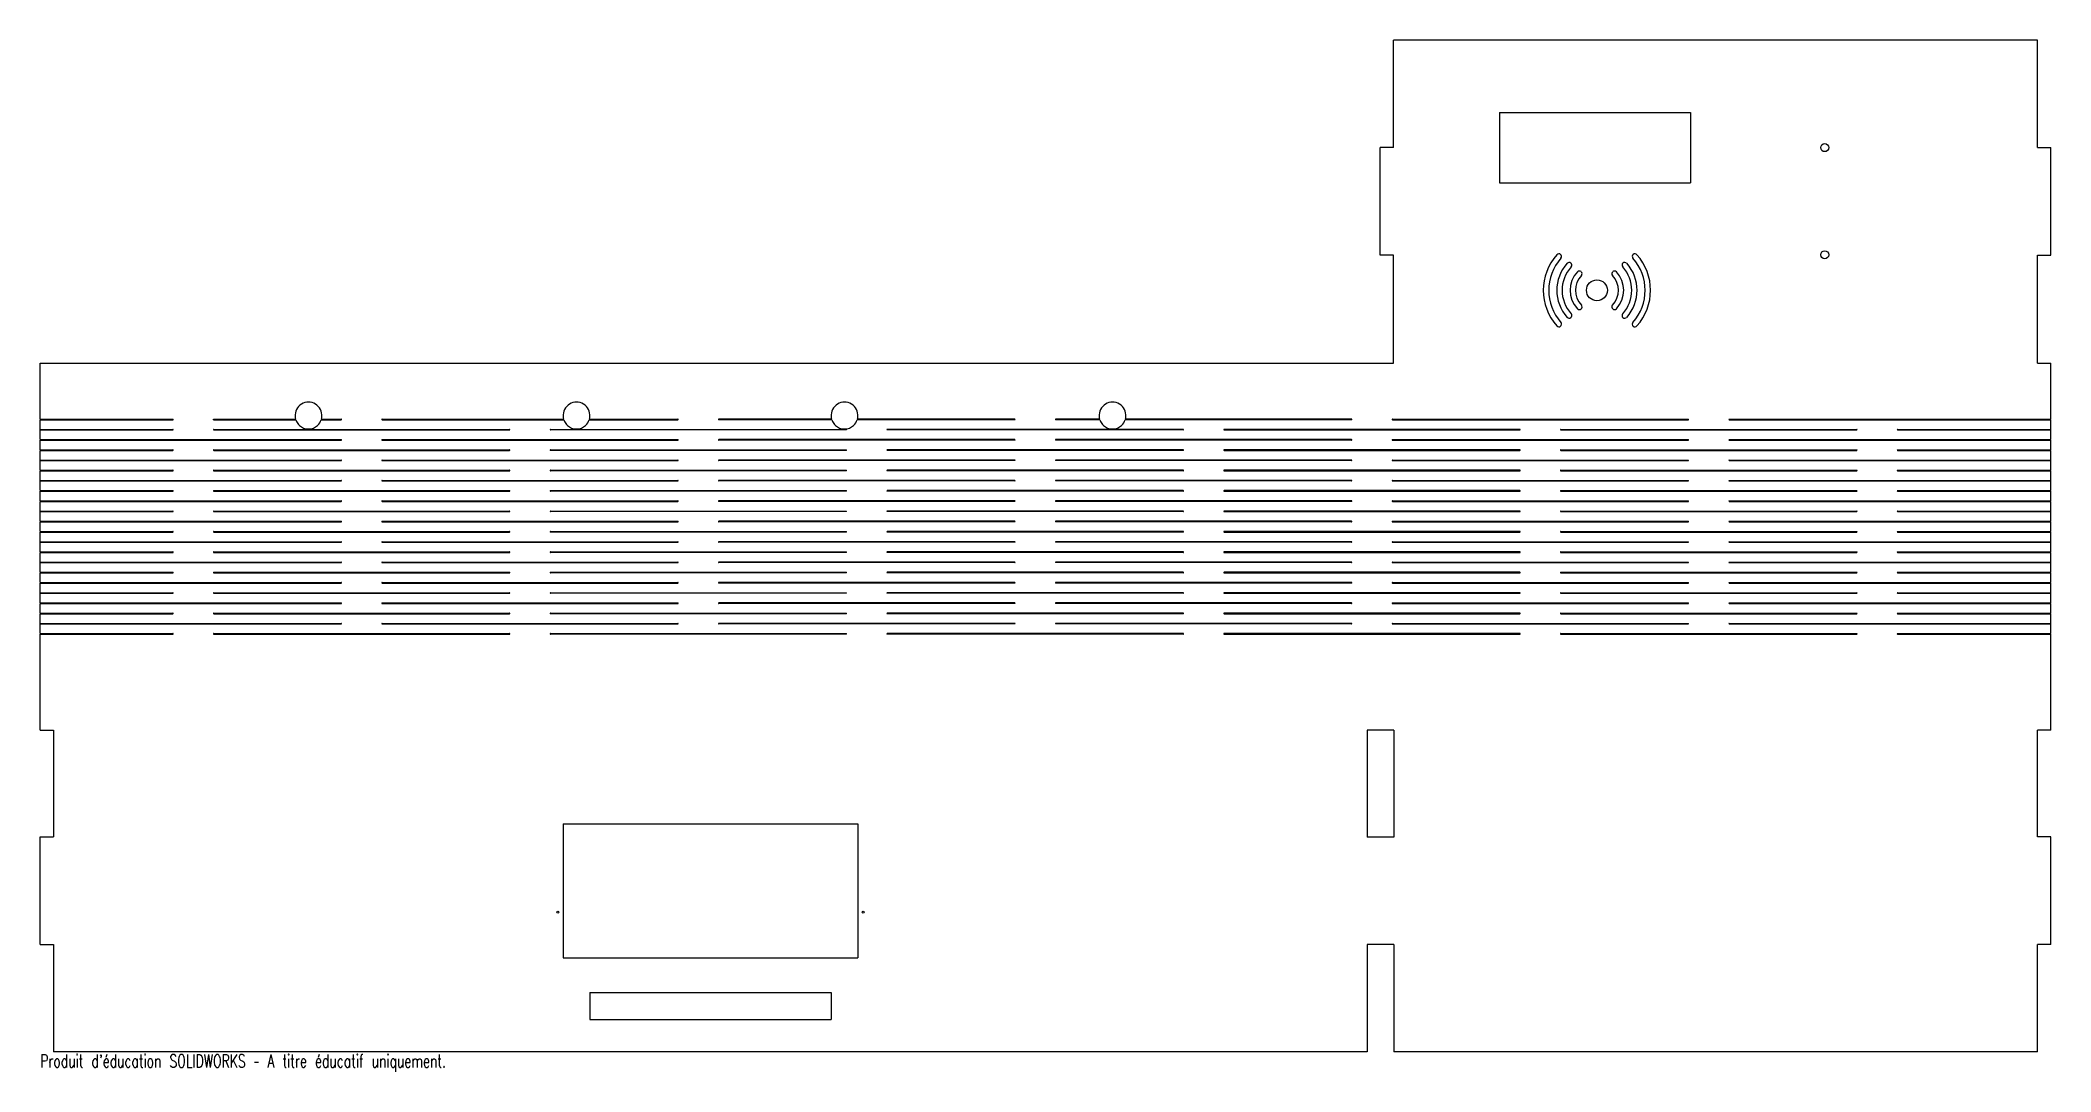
# Model space of a CAD drawing. Header units: millimetres. Extents: x -376 to 374, y -196 to 189.
import ezdxf

# ---------------------------------------------------------------- set-up
doc = ezdxf.new("R2010")
doc.units = ezdxf.units.MM
doc.styles.add('SLDTEXTSTYLE0', font='TXT', dxfattribs={"width": 0.7, "bigfont": 'bigfont'})

msp = doc.modelspace()

# ---------------------------------------------------------------- linework, layer by layer
at = {"color": 7, "linetype": 'Continuous', "lineweight": 25}
for p, q in [((369.15, 188.78), (128.95, 188.78)), ((128.95, 148.78), (128.95, 188.78)), ((369.15, 148.78), (369.15, 188.78)), ((168.4, 161.83), (168.4, 135.53)), ((168.4, 161.83), (239.7, 161.83)), ((239.7, 161.83), (239.7, 135.53)), ((128.95, 148.78), (123.95, 148.78)), ((123.95, 108.58), (123.95, 148.78)), ((369.15, 148.78), (374.15, 148.78)), ((374.15, 108.58), (374.15, 148.78)), ((168.4, 135.53), (239.7, 135.53)), ((128.95, 108.58), (123.95, 108.58)), ((128.95, 68.28), (128.95, 108.58)), ((191.25, 108.82), (191.23, 108.83)), ((195.08, 105.6), (195.06, 105.61)), ((214.53, 105.61), (214.51, 105.6)), ((218.36, 108.83), (218.34, 108.82)), ((369.15, 68.28), (369.15, 108.58)), ((369.15, 108.58), (374.15, 108.58)), ((198.91, 102.38), (198.9, 102.39)), ((210.69, 102.39), (210.68, 102.38)), ((195.06, 85.25), (195.08, 85.26)), ((198.9, 88.47), (198.91, 88.48)), ((210.68, 88.48), (210.69, 88.47)), ((214.51, 85.26), (214.53, 85.25)), ((191.23, 82.03), (191.25, 82.05)), ((218.34, 82.05), (218.36, 82.03)), ((-376.05, 68.28), (128.95, 68.28)), ((-376.05, 47.33), (-376.05, 68.28)), ((369.15, 68.28), (374.15, 68.28)), ((374.15, 47.33), (374.15, 68.28)), ((-376.05, 47.33), (-326.47, 47.33)), ((-376.05, 47.13), (-326.47, 47.13)), ((-376.05, 43.52), (-376.05, 47.13)), ((-326.47, 47.13), (-326.47, 47.33)), ((-311.43, 47.13), (-311.43, 47.33)), ((-311.43, 47.33), (-280.77, 47.33)), ((-311.43, 47.13), (-280.74, 47.13)), ((-271.17, 47.13), (-263.74, 47.13)), ((-271.14, 47.33), (-263.74, 47.33)), ((-248.5, 47.33), (-180.77, 47.33)), ((-248.5, 47.13), (-180.74, 47.13)), ((-171.17, 47.13), (-138.08, 47.13)), ((-171.14, 47.33), (-138.08, 47.33)), ((-80.77, 47.33), (-122.84, 47.33)), ((-80.74, 47.13), (-122.84, 47.13)), ((-12.42, 47.13), (-71.17, 47.13)), ((-12.42, 47.33), (-71.14, 47.33)), ((19.23, 47.33), (2.82, 47.33)), ((19.26, 47.13), (2.82, 47.13)), ((113.25, 47.13), (28.83, 47.13)), ((113.25, 47.33), (28.86, 47.33)), ((128.49, 47.33), (238.91, 47.33)), ((128.49, 47.13), (238.91, 47.13)), ((254.15, 47.33), (374.15, 47.33)), ((254.15, 47.13), (374.15, 47.13)), ((374.15, 43.52), (374.15, 47.13)), ((-376.05, 43.52), (-326.57, 43.52)), ((-376.05, 43.32), (-326.57, 43.32)), ((-376.05, 39.71), (-376.05, 43.32)), ((-376.05, 39.71), (-263.74, 39.71)), ((-376.05, 39.51), (-263.74, 39.51)), ((-376.05, 35.9), (-376.05, 39.51)), ((-311.33, 43.52), (-200.91, 43.52)), ((-311.33, 43.32), (-200.91, 43.32)), ((-248.5, 39.71), (-138.08, 39.71)), ((-248.5, 39.51), (-138.08, 39.51)), ((-185.67, 43.52), (-75.25, 43.52)), ((-75.25, 43.32), (-185.67, 43.32)), ((-12.42, 39.71), (-122.84, 39.71)), ((-12.42, 39.51), (-122.84, 39.51)), ((50.41, 43.52), (-60.01, 43.52)), ((50.41, 43.32), (-60.01, 43.32)), ((113.25, 39.71), (2.82, 39.71)), ((113.25, 39.51), (2.82, 39.51)), ((176.08, 43.52), (65.65, 43.52)), ((65.65, 43.32), (176.08, 43.32)), ((128.49, 39.71), (238.91, 39.71)), ((128.49, 39.51), (238.91, 39.51)), ((191.32, 43.52), (301.74, 43.52)), ((191.32, 43.32), (301.74, 43.32)), ((254.15, 39.71), (374.15, 39.71)), ((254.15, 39.51), (374.15, 39.51)), ((316.98, 43.52), (374.15, 43.52)), ((316.98, 43.32), (374.15, 43.32)), ((374.15, 39.71), (374.15, 43.32)), ((374.15, 35.9), (374.15, 39.51)), ((-376.05, 35.9), (-326.57, 35.9)), ((-376.05, 35.7), (-326.57, 35.7)), ((-376.05, 32.09), (-376.05, 35.7)), ((-376.05, 32.09), (-263.74, 32.09)), ((-376.05, 31.89), (-263.74, 31.89)), ((-376.05, 28.28), (-376.05, 31.89)), ((-311.33, 35.9), (-200.91, 35.9)), ((-311.33, 35.7), (-200.91, 35.7)), ((-248.5, 32.09), (-138.08, 32.09)), ((-248.5, 31.89), (-138.08, 31.89)), ((-185.67, 35.9), (-75.25, 35.9)), ((-75.25, 35.7), (-185.67, 35.7)), ((-12.42, 32.09), (-122.84, 32.09)), ((-12.42, 31.89), (-122.84, 31.89)), ((50.41, 35.9), (-60.01, 35.9)), ((50.41, 35.7), (-60.01, 35.7)), ((113.25, 32.09), (2.82, 32.09)), ((113.25, 31.89), (2.82, 31.89)), ((176.08, 35.9), (65.65, 35.9)), ((65.65, 35.7), (176.08, 35.7)), ((128.49, 32.09), (238.91, 32.09)), ((128.49, 31.89), (238.91, 31.89)), ((191.32, 35.9), (301.74, 35.9)), ((191.32, 35.7), (301.74, 35.7)), ((254.15, 32.09), (374.15, 32.09)), ((254.15, 31.89), (374.15, 31.89)), ((316.98, 35.9), (374.15, 35.9)), ((316.98, 35.7), (374.15, 35.7)), ((374.15, 32.09), (374.15, 35.7)), ((374.15, 28.28), (374.15, 31.89)), ((-376.05, 28.28), (-326.57, 28.28)), ((-376.05, 28.08), (-326.57, 28.08)), ((-376.05, 24.47), (-376.05, 28.08)), ((-376.05, 24.47), (-263.74, 24.47)), ((-376.05, 24.27), (-263.74, 24.27)), ((-376.05, 20.66), (-376.05, 24.27)), ((-311.33, 28.28), (-200.91, 28.28)), ((-311.33, 28.08), (-200.91, 28.08)), ((-248.5, 24.47), (-138.08, 24.47)), ((-248.5, 24.27), (-138.08, 24.27)), ((-185.67, 28.28), (-75.25, 28.28)), ((-75.25, 28.08), (-185.67, 28.08)), ((-12.42, 24.47), (-122.84, 24.47)), ((-12.42, 24.27), (-122.84, 24.27)), ((50.41, 28.28), (-60.01, 28.28)), ((50.41, 28.08), (-60.01, 28.08)), ((113.25, 24.47), (2.82, 24.47)), ((113.25, 24.27), (2.82, 24.27)), ((176.08, 28.28), (65.65, 28.28)), ((65.65, 28.08), (176.08, 28.08)), ((128.49, 24.47), (238.91, 24.47)), ((128.49, 24.27), (238.91, 24.27)), ((191.32, 28.28), (301.74, 28.28)), ((191.32, 28.08), (301.74, 28.08)), ((254.15, 24.47), (374.15, 24.47)), ((254.15, 24.27), (374.15, 24.27)), ((316.98, 28.28), (374.15, 28.28)), ((316.98, 28.08), (374.15, 28.08)), ((374.15, 24.47), (374.15, 28.08)), ((374.15, 20.66), (374.15, 24.27)), ((-376.05, 20.66), (-326.57, 20.66)), ((-376.05, 20.46), (-326.57, 20.46)), ((-376.05, 16.85), (-376.05, 20.46)), ((-376.05, 16.85), (-263.74, 16.85)), ((-376.05, 16.65), (-263.74, 16.65)), ((-376.05, 13.04), (-376.05, 16.65)), ((-311.33, 20.66), (-200.91, 20.66)), ((-311.33, 20.46), (-200.91, 20.46)), ((-248.5, 16.85), (-138.08, 16.85)), ((-248.5, 16.65), (-138.08, 16.65)), ((-185.67, 20.66), (-75.25, 20.66)), ((-75.25, 20.46), (-185.67, 20.46)), ((-12.42, 16.85), (-122.84, 16.85)), ((-12.42, 16.65), (-122.84, 16.65)), ((50.41, 20.66), (-60.01, 20.66)), ((50.41, 20.46), (-60.01, 20.46)), ((113.25, 16.85), (2.82, 16.85)), ((113.25, 16.65), (2.82, 16.65)), ((176.08, 20.66), (65.65, 20.66)), ((65.65, 20.46), (176.08, 20.46)), ((128.49, 16.85), (238.91, 16.85)), ((128.49, 16.65), (238.91, 16.65)), ((191.32, 20.66), (301.74, 20.66)), ((191.32, 20.46), (301.74, 20.46)), ((254.15, 16.85), (374.15, 16.85)), ((254.15, 16.65), (374.15, 16.65)), ((316.98, 20.66), (374.15, 20.66)), ((316.98, 20.46), (374.15, 20.46)), ((374.15, 16.85), (374.15, 20.46)), ((374.15, 13.04), (374.15, 16.65)), ((-376.05, 13.04), (-326.57, 13.04)), ((-376.05, 12.84), (-326.57, 12.84)), ((-376.05, 9.23), (-376.05, 12.84)), ((-376.05, 9.23), (-263.74, 9.23)), ((-376.05, 9.03), (-263.74, 9.03)), ((-376.05, 5.42), (-376.05, 9.03)), ((-311.33, 13.04), (-200.91, 13.04)), ((-311.33, 12.84), (-200.91, 12.84)), ((-248.5, 9.23), (-138.08, 9.23)), ((-248.5, 9.03), (-138.08, 9.03)), ((-185.67, 13.04), (-75.25, 13.04)), ((-75.25, 12.84), (-185.67, 12.84)), ((-12.42, 9.23), (-122.84, 9.23)), ((-12.42, 9.03), (-122.84, 9.03)), ((50.41, 13.04), (-60.01, 13.04)), ((50.41, 12.84), (-60.01, 12.84)), ((113.25, 9.23), (2.82, 9.23)), ((113.25, 9.03), (2.82, 9.03)), ((176.08, 13.04), (65.65, 13.04)), ((65.65, 12.84), (176.08, 12.84)), ((128.49, 9.23), (238.91, 9.23)), ((128.49, 9.03), (238.91, 9.03)), ((191.32, 13.04), (301.74, 13.04)), ((191.32, 12.84), (301.74, 12.84)), ((254.15, 9.23), (374.15, 9.23)), ((254.15, 9.03), (374.15, 9.03)), ((316.98, 13.04), (374.15, 13.04)), ((316.98, 12.84), (374.15, 12.84)), ((374.15, 9.23), (374.15, 12.84)), ((374.15, 5.42), (374.15, 9.03)), ((-376.05, 5.42), (-326.57, 5.42)), ((-376.05, 5.22), (-326.57, 5.22)), ((-376.05, 1.61), (-376.05, 5.22)), ((-376.05, 1.61), (-263.74, 1.61)), ((-376.05, 1.41), (-263.74, 1.41)), ((-376.05, -2.2), (-376.05, 1.41)), ((-311.33, 5.42), (-200.91, 5.42)), ((-311.33, 5.22), (-200.91, 5.22)), ((-248.5, 1.61), (-138.08, 1.61)), ((-248.5, 1.41), (-138.08, 1.41)), ((-185.67, 5.42), (-75.25, 5.42)), ((-75.25, 5.22), (-185.67, 5.22)), ((-12.42, 1.61), (-122.84, 1.61)), ((-12.42, 1.41), (-122.84, 1.41)), ((50.41, 5.42), (-60.01, 5.42)), ((50.41, 5.22), (-60.01, 5.22)), ((113.25, 1.61), (2.82, 1.61)), ((113.25, 1.41), (2.82, 1.41)), ((176.08, 5.42), (65.65, 5.42)), ((65.65, 5.22), (176.08, 5.22)), ((128.49, 1.61), (238.91, 1.61)), ((128.49, 1.41), (238.91, 1.41)), ((191.32, 5.42), (301.74, 5.42)), ((191.32, 5.22), (301.74, 5.22)), ((254.15, 1.61), (374.15, 1.61)), ((254.15, 1.41), (374.15, 1.41)), ((316.98, 5.42), (374.15, 5.42)), ((316.98, 5.22), (374.15, 5.22)), ((374.15, 1.61), (374.15, 5.22)), ((374.15, -2.2), (374.15, 1.41)), ((-376.05, -2.2), (-326.57, -2.2)), ((-376.05, -2.4), (-326.57, -2.4)), ((-376.05, -6.01), (-376.05, -2.4)), ((-376.05, -6.01), (-263.74, -6.01)), ((-376.05, -6.21), (-263.74, -6.21)), ((-376.05, -9.82), (-376.05, -6.21)), ((-311.33, -2.2), (-200.91, -2.2)), ((-311.33, -2.4), (-200.91, -2.4)), ((-248.5, -6.01), (-138.08, -6.01)), ((-248.5, -6.21), (-138.08, -6.21)), ((-185.67, -2.2), (-75.25, -2.2)), ((-75.25, -2.4), (-185.67, -2.4)), ((-12.42, -6.01), (-122.84, -6.01)), ((-12.42, -6.21), (-122.84, -6.21)), ((50.41, -2.2), (-60.01, -2.2)), ((50.41, -2.4), (-60.01, -2.4)), ((113.25, -6.01), (2.82, -6.01)), ((113.25, -6.21), (2.82, -6.21)), ((176.08, -2.2), (65.65, -2.2)), ((65.65, -2.4), (176.08, -2.4)), ((128.49, -6.01), (238.91, -6.01)), ((128.49, -6.21), (238.91, -6.21)), ((191.32, -2.2), (301.74, -2.2)), ((191.32, -2.4), (301.74, -2.4)), ((254.15, -6.01), (374.15, -6.01)), ((254.15, -6.21), (374.15, -6.21)), ((316.98, -2.2), (374.15, -2.2)), ((316.98, -2.4), (374.15, -2.4)), ((374.15, -6.01), (374.15, -2.4)), ((374.15, -9.82), (374.15, -6.21)), ((-376.05, -9.82), (-326.57, -9.82)), ((-376.05, -10.02), (-326.57, -10.02)), ((-376.05, -13.63), (-376.05, -10.02)), ((-376.05, -13.63), (-263.74, -13.63)), ((-376.05, -13.83), (-263.74, -13.83)), ((-376.05, -17.44), (-376.05, -13.83)), ((-311.33, -9.82), (-200.91, -9.82)), ((-311.33, -10.02), (-200.91, -10.02)), ((-248.5, -13.63), (-138.08, -13.63)), ((-248.5, -13.83), (-138.08, -13.83)), ((-185.67, -9.82), (-75.25, -9.82)), ((-75.25, -10.02), (-185.67, -10.02)), ((-12.42, -13.63), (-122.84, -13.63)), ((-12.42, -13.83), (-122.84, -13.83)), ((50.41, -9.82), (-60.01, -9.82)), ((50.41, -10.02), (-60.01, -10.02)), ((113.25, -13.63), (2.82, -13.63)), ((113.25, -13.83), (2.82, -13.83)), ((176.08, -9.82), (65.65, -9.82)), ((65.65, -10.02), (176.08, -10.02)), ((128.49, -13.63), (238.91, -13.63)), ((128.49, -13.83), (238.91, -13.83)), ((191.32, -9.82), (301.74, -9.82)), ((191.32, -10.02), (301.74, -10.02)), ((254.15, -13.63), (374.15, -13.63)), ((254.15, -13.83), (374.15, -13.83)), ((316.98, -9.82), (374.15, -9.82)), ((316.98, -10.02), (374.15, -10.02)), ((374.15, -13.63), (374.15, -10.02)), ((374.15, -17.44), (374.15, -13.83)), ((-376.05, -17.44), (-326.57, -17.44)), ((-376.05, -17.64), (-326.57, -17.64)), ((-376.05, -21.25), (-376.05, -17.64)), ((-376.05, -21.25), (-263.74, -21.25)), ((-376.05, -21.45), (-263.74, -21.45)), ((-376.05, -25.06), (-376.05, -21.45)), ((-311.33, -17.44), (-200.91, -17.44)), ((-311.33, -17.64), (-200.91, -17.64)), ((-248.5, -21.25), (-138.08, -21.25)), ((-248.5, -21.45), (-138.08, -21.45)), ((-185.67, -17.44), (-75.25, -17.44)), ((-75.25, -17.64), (-185.67, -17.64)), ((-12.42, -21.25), (-122.84, -21.25)), ((-12.42, -21.45), (-122.84, -21.45)), ((50.41, -17.44), (-60.01, -17.44)), ((50.41, -17.64), (-60.01, -17.64)), ((113.25, -21.25), (2.82, -21.25)), ((113.25, -21.45), (2.82, -21.45)), ((176.08, -17.44), (65.65, -17.44)), ((65.65, -17.64), (176.08, -17.64)), ((128.49, -21.25), (238.91, -21.25)), ((128.49, -21.45), (238.91, -21.45)), ((191.32, -17.44), (301.74, -17.44)), ((191.32, -17.64), (301.74, -17.64)), ((254.15, -21.25), (374.15, -21.25)), ((254.15, -21.45), (374.15, -21.45)), ((316.98, -17.44), (374.15, -17.44)), ((316.98, -17.64), (374.15, -17.64)), ((374.15, -21.25), (374.15, -17.64)), ((374.15, -25.06), (374.15, -21.45)), ((-376.05, -25.06), (-326.57, -25.06)), ((-376.05, -25.26), (-326.57, -25.26)), ((-376.05, -28.87), (-376.05, -25.26)), ((-376.05, -28.87), (-263.74, -28.87)), ((-376.05, -29.07), (-263.74, -29.07)), ((-376.05, -32.68), (-376.05, -29.07)), ((-311.33, -25.06), (-200.91, -25.06)), ((-311.33, -25.26), (-200.91, -25.26)), ((-248.5, -28.87), (-138.08, -28.87)), ((-248.5, -29.07), (-138.08, -29.07)), ((-185.67, -25.06), (-75.25, -25.06)), ((-75.25, -25.26), (-185.67, -25.26)), ((-12.42, -28.87), (-122.84, -28.87)), ((-12.42, -29.07), (-122.84, -29.07)), ((50.41, -25.06), (-60.01, -25.06)), ((50.41, -25.26), (-60.01, -25.26)), ((113.25, -28.87), (2.82, -28.87)), ((113.25, -29.07), (2.82, -29.07)), ((176.08, -25.06), (65.65, -25.06)), ((65.65, -25.26), (176.08, -25.26)), ((128.49, -28.87), (238.91, -28.87)), ((128.49, -29.07), (238.91, -29.07)), ((191.32, -25.06), (301.74, -25.06)), ((191.32, -25.26), (301.74, -25.26)), ((254.15, -28.87), (374.15, -28.87)), ((254.15, -29.07), (374.15, -29.07)), ((316.98, -25.06), (374.15, -25.06)), ((316.98, -25.26), (374.15, -25.26)), ((374.15, -28.87), (374.15, -25.26)), ((374.15, -32.68), (374.15, -29.07)), ((-376.05, -32.68), (-326.57, -32.68)), ((-376.05, -32.88), (-326.57, -32.88)), ((-376.05, -68.78), (-376.05, -32.88)), ((-311.33, -32.68), (-200.91, -32.68)), ((-311.33, -32.88), (-200.91, -32.88)), ((-185.67, -32.68), (-75.25, -32.68)), ((-75.25, -32.88), (-185.67, -32.88)), ((50.41, -32.68), (-60.01, -32.68)), ((50.41, -32.88), (-60.01, -32.88)), ((176.08, -32.68), (65.65, -32.68)), ((65.65, -32.88), (176.08, -32.88)), ((191.32, -32.68), (301.74, -32.68)), ((191.32, -32.88), (301.74, -32.88)), ((316.98, -32.68), (374.15, -32.68)), ((316.98, -32.88), (374.15, -32.88)), ((374.15, -68.78), (374.15, -32.88)), ((-376.05, -68.78), (-371.05, -68.78)), ((-371.05, -68.78), (-371.05, -108.58)), ((119.1, -68.68), (119.1, -108.68)), ((129, -68.68), (119.1, -68.68)), ((129, -68.68), (129, -108.68)), ((369.15, -108.58), (369.15, -68.78)), ((374.15, -68.78), (369.15, -68.78)), ((-180.95, -103.68), (-180.95, -153.68)), ((-180.95, -103.68), (-70.95, -103.68)), ((-70.95, -103.68), (-70.95, -153.68)), ((-376.05, -108.58), (-371.05, -108.58)), ((-376.05, -148.78), (-376.05, -108.58)), ((129, -108.68), (119.1, -108.68)), ((374.15, -108.58), (369.15, -108.58)), ((374.15, -148.78), (374.15, -108.58)), ((-376.05, -148.78), (-371.05, -148.78)), ((-371.05, -148.78), (-371.05, -188.78)), ((119.1, -148.73), (119.1, -188.78)), ((129, -148.73), (119.1, -148.73)), ((129, -148.73), (129, -188.78)), ((369.15, -188.78), (369.15, -148.78)), ((374.15, -148.78), (369.15, -148.78)), ((-180.95, -153.68), (-70.95, -153.68)), ((-170.95, -166.68), (-170.95, -176.68)), ((-170.95, -166.68), (-80.95, -166.68)), ((-80.95, -166.68), (-80.95, -176.68)), ((-170.95, -176.68), (-80.95, -176.68)), ((119.1, -188.78), (-371.05, -188.78)), ((369.15, -188.78), (129, -188.78))]:
    msp.add_line(p, q, dxfattribs=at)
for centre, radius in [((289.8, 148.68), 1.5), ((289.8, 108.68), 1.5), ((204.8, 95.43), 3.9), ((-182.95, -136.68), 0.35), ((-68.95, -136.68), 0.35)]:
    msp.add_circle(centre, radius, dxfattribs=at)
for centre, radius, start, end in [((204.8, 95.43), 20, 138.33069, 221.66931), ((204.8, 95.43), 18, 138.32893, 221.67107), ((204.8, 95.43), 15, 137.73466, 222.26534), ((190.6, 108.07), 0.99, 50, 138.33069), ((190.61, 108.06), 0.99, 318.32893, 50), ((194.43, 104.85), 0.99, 50, 137.73466), ((194.44, 104.84), 0.99, 317.73142, 50), ((215.15, 104.84), 0.99, 130, 222.26858), ((215.16, 104.85), 0.99, 42.26534, 130), ((204.8, 95.43), 15, 317.73466, 42.26534), ((218.98, 108.06), 0.99, 130, 221.67107), ((204.8, 95.43), 18, 318.32893, 41.67107), ((219, 108.07), 0.99, 41.66931, 130), ((204.8, 95.43), 20, 318.33069, 41.66931), ((204.8, 95.43), 13, 137.73142, 222.26858), ((204.8, 95.43), 10, 136.47623, 223.52377), ((204.8, 95.43), 8, 136.46838, 223.53162), ((198.26, 101.64), 0.99, 50, 136.47623), ((198.28, 101.62), 0.99, 316.46838, 50), ((211.31, 101.62), 0.99, 130, 223.53162), ((204.8, 95.43), 8, 316.46838, 43.53162), ((211.33, 101.64), 0.99, 43.52377, 130), ((204.8, 95.43), 10, 316.47623, 43.52377), ((204.8, 95.43), 13, 317.73142, 42.26858), ((190.61, 82.81), 0.99, 310, 41.67107), ((194.43, 86.01), 0.99, 222.26534, 310), ((194.44, 86.02), 0.99, 310, 42.26858), ((198.26, 89.23), 0.99, 223.52377, 310), ((198.28, 89.24), 0.99, 310, 43.53162), ((211.31, 89.24), 0.99, 136.46838, 230), ((211.33, 89.23), 0.99, 230, 316.47623), ((215.15, 86.02), 0.99, 137.73142, 230), ((215.16, 86.01), 0.99, 230, 317.73466), ((218.98, 82.81), 0.99, 138.32893, 230), ((190.6, 82.79), 0.99, 221.66931, 310), ((219, 82.79), 0.99, 230, 318.33069), ((-275.95, 48.68), 5, 355.85212, 184.14788), ((-175.95, 48.68), 5, 355.85212, 184.14788), ((-75.95, 48.68), 5, 355.85212, 184.14788), ((24.05, 48.68), 5, 355.85212, 184.14788), ((-280.74, 47.23), 0.1, 270, 287.22212), ((-271.17, 47.23), 0.1, 252.5384, 270), ((-263.74, 47.23), 0.1, 270, 90), ((-248.5, 47.23), 0.1, 90, 270), ((-180.74, 47.23), 0.1, 270, 287.22212), ((-171.17, 47.23), 0.1, 252.5384, 270), ((-138.08, 47.23), 0.1, 270, 90), ((-122.84, 47.23), 0.1, 90, 270), ((-80.74, 47.23), 0.1, 270, 287.22212), ((-71.17, 47.23), 0.1, 252.5384, 270), ((-12.42, 47.23), 0.1, 270, 90), ((2.82, 47.23), 0.1, 90, 270), ((19.26, 47.23), 0.1, 270, 287.22212), ((28.83, 47.23), 0.1, 252.5384, 270), ((113.25, 47.23), 0.1, 270, 90), ((128.49, 47.23), 0.1, 90, 270), ((238.91, 47.23), 0.1, 270, 90), ((254.15, 47.23), 0.1, 90, 270), ((-326.57, 43.42), 0.1, 270, 90), ((-311.33, 43.42), 0.1, 90, 270), ((-263.74, 39.61), 0.1, 270, 90), ((-248.5, 39.61), 0.1, 90, 270), ((-200.91, 43.42), 0.1, 270, 90), ((-185.67, 43.42), 0.1, 90, 270), ((-138.08, 39.61), 0.1, 270, 90), ((-122.84, 39.61), 0.1, 90, 270), ((-75.25, 43.42), 0.1, 270, 90), ((-60.01, 43.42), 0.1, 90, 270), ((-12.42, 39.61), 0.1, 270, 90), ((2.82, 39.61), 0.1, 90, 270), ((50.41, 43.42), 0.1, 270, 90), ((65.65, 43.42), 0.1, 90, 270), ((113.25, 39.61), 0.1, 270, 90), ((128.49, 39.61), 0.1, 90, 270), ((176.08, 43.42), 0.1, 270, 90), ((191.32, 43.42), 0.1, 90, 270), ((238.91, 39.61), 0.1, 270, 90), ((254.15, 39.61), 0.1, 90, 270), ((301.74, 43.42), 0.1, 270, 90), ((316.98, 43.42), 0.1, 90, 270), ((-326.57, 35.8), 0.1, 270, 90), ((-311.33, 35.8), 0.1, 90, 270), ((-263.74, 31.99), 0.1, 270, 90), ((-248.5, 31.99), 0.1, 90, 270), ((-200.91, 35.8), 0.1, 270, 90), ((-185.67, 35.8), 0.1, 90, 270), ((-138.08, 31.99), 0.1, 270, 90), ((-122.84, 31.99), 0.1, 90, 270), ((-75.25, 35.8), 0.1, 270, 90), ((-60.01, 35.8), 0.1, 90, 270), ((-12.42, 31.99), 0.1, 270, 90), ((2.82, 31.99), 0.1, 90, 270), ((50.41, 35.8), 0.1, 270, 90), ((65.65, 35.8), 0.1, 90, 270), ((113.25, 31.99), 0.1, 270, 90), ((128.49, 31.99), 0.1, 90, 270), ((176.08, 35.8), 0.1, 270, 90), ((191.32, 35.8), 0.1, 90, 270), ((238.91, 31.99), 0.1, 270, 90), ((254.15, 31.99), 0.1, 90, 270), ((301.74, 35.8), 0.1, 270, 90), ((316.98, 35.8), 0.1, 90, 270), ((-326.57, 28.18), 0.1, 270, 90), ((-311.33, 28.18), 0.1, 90, 270), ((-263.74, 24.37), 0.1, 270, 90), ((-248.5, 24.37), 0.1, 90, 270), ((-200.91, 28.18), 0.1, 270, 90), ((-185.67, 28.18), 0.1, 90, 270), ((-138.08, 24.37), 0.1, 270, 90), ((-122.84, 24.37), 0.1, 90, 270), ((-75.25, 28.18), 0.1, 270, 90), ((-60.01, 28.18), 0.1, 90, 270), ((-12.42, 24.37), 0.1, 270, 90), ((2.82, 24.37), 0.1, 90, 270), ((50.41, 28.18), 0.1, 270, 90), ((65.65, 28.18), 0.1, 90, 270), ((113.25, 24.37), 0.1, 270, 90), ((128.49, 24.37), 0.1, 90, 270), ((176.08, 28.18), 0.1, 270, 90), ((191.32, 28.18), 0.1, 90, 270), ((238.91, 24.37), 0.1, 270, 90), ((254.15, 24.37), 0.1, 90, 270), ((301.74, 28.18), 0.1, 270, 90), ((316.98, 28.18), 0.1, 90, 270), ((-326.57, 20.56), 0.1, 270, 90), ((-311.33, 20.56), 0.1, 90, 270), ((-263.74, 16.75), 0.1, 270, 90), ((-248.5, 16.75), 0.1, 90, 270), ((-200.91, 20.56), 0.1, 270, 90), ((-185.67, 20.56), 0.1, 90, 270), ((-138.08, 16.75), 0.1, 270, 90), ((-122.84, 16.75), 0.1, 90, 270), ((-75.25, 20.56), 0.1, 270, 90), ((-60.01, 20.56), 0.1, 90, 270), ((-12.42, 16.75), 0.1, 270, 90), ((2.82, 16.75), 0.1, 90, 270), ((50.41, 20.56), 0.1, 270, 90), ((65.65, 20.56), 0.1, 90, 270), ((113.25, 16.75), 0.1, 270, 90), ((128.49, 16.75), 0.1, 90, 270), ((176.08, 20.56), 0.1, 270, 90), ((191.32, 20.56), 0.1, 90, 270), ((238.91, 16.75), 0.1, 270, 90), ((254.15, 16.75), 0.1, 90, 270), ((301.74, 20.56), 0.1, 270, 90), ((316.98, 20.56), 0.1, 90, 270), ((-326.57, 12.94), 0.1, 270, 90), ((-311.33, 12.94), 0.1, 90, 270), ((-263.74, 9.13), 0.1, 270, 90), ((-248.5, 9.13), 0.1, 90, 270), ((-200.91, 12.94), 0.1, 270, 90), ((-185.67, 12.94), 0.1, 90, 270), ((-138.08, 9.13), 0.1, 270, 90), ((-122.84, 9.13), 0.1, 90, 270), ((-75.25, 12.94), 0.1, 270, 90), ((-60.01, 12.94), 0.1, 90, 270), ((-12.42, 9.13), 0.1, 270, 90), ((2.82, 9.13), 0.1, 90, 270), ((50.41, 12.94), 0.1, 270, 90), ((65.65, 12.94), 0.1, 90, 270), ((113.25, 9.13), 0.1, 270, 90), ((128.49, 9.13), 0.1, 90, 270), ((176.08, 12.94), 0.1, 270, 90), ((191.32, 12.94), 0.1, 90, 270), ((238.91, 9.13), 0.1, 270, 90), ((254.15, 9.13), 0.1, 90, 270), ((301.74, 12.94), 0.1, 270, 90), ((316.98, 12.94), 0.1, 90, 270), ((-326.57, 5.32), 0.1, 270, 90), ((-311.33, 5.32), 0.1, 90, 270), ((-263.74, 1.51), 0.1, 270, 90), ((-248.5, 1.51), 0.1, 90, 270), ((-200.91, 5.32), 0.1, 270, 90), ((-185.67, 5.32), 0.1, 90, 270), ((-138.08, 1.51), 0.1, 270, 90), ((-122.84, 1.51), 0.1, 90, 270), ((-75.25, 5.32), 0.1, 270, 90), ((-60.01, 5.32), 0.1, 90, 270), ((-12.42, 1.51), 0.1, 270, 90), ((2.82, 1.51), 0.1, 90, 270), ((50.41, 5.32), 0.1, 270, 90), ((65.65, 5.32), 0.1, 90, 270), ((113.25, 1.51), 0.1, 270, 90), ((128.49, 1.51), 0.1, 90, 270), ((176.08, 5.32), 0.1, 270, 90), ((191.32, 5.32), 0.1, 90, 270), ((238.91, 1.51), 0.1, 270, 90), ((254.15, 1.51), 0.1, 90, 270), ((301.74, 5.32), 0.1, 270, 90), ((316.98, 5.32), 0.1, 90, 270), ((-326.57, -2.3), 0.1, 270, 90), ((-311.33, -2.3), 0.1, 90, 270), ((-263.74, -6.11), 0.1, 270, 90), ((-248.5, -6.11), 0.1, 90, 270), ((-200.91, -2.3), 0.1, 270, 90), ((-185.67, -2.3), 0.1, 90, 270), ((-138.08, -6.11), 0.1, 270, 90), ((-122.84, -6.11), 0.1, 90, 270), ((-75.25, -2.3), 0.1, 270, 90), ((-60.01, -2.3), 0.1, 90, 270), ((-12.42, -6.11), 0.1, 270, 90), ((2.82, -6.11), 0.1, 90, 270), ((50.41, -2.3), 0.1, 270, 90), ((65.65, -2.3), 0.1, 90, 270), ((113.25, -6.11), 0.1, 270, 90), ((128.49, -6.11), 0.1, 90, 270), ((176.08, -2.3), 0.1, 270, 90), ((191.32, -2.3), 0.1, 90, 270), ((238.91, -6.11), 0.1, 270, 90), ((254.15, -6.11), 0.1, 90, 270), ((301.74, -2.3), 0.1, 270, 90), ((316.98, -2.3), 0.1, 90, 270), ((-326.57, -9.92), 0.1, 270, 90), ((-311.33, -9.92), 0.1, 90, 270), ((-263.74, -13.73), 0.1, 270, 90), ((-248.5, -13.73), 0.1, 90, 270), ((-200.91, -9.92), 0.1, 270, 90), ((-185.67, -9.92), 0.1, 90, 270), ((-138.08, -13.73), 0.1, 270, 90), ((-122.84, -13.73), 0.1, 90, 270), ((-75.25, -9.92), 0.1, 270, 90), ((-60.01, -9.92), 0.1, 90, 270), ((-12.42, -13.73), 0.1, 270, 90), ((2.82, -13.73), 0.1, 90, 270), ((50.41, -9.92), 0.1, 270, 90), ((65.65, -9.92), 0.1, 90, 270), ((113.25, -13.73), 0.1, 270, 90), ((128.49, -13.73), 0.1, 90, 270), ((176.08, -9.92), 0.1, 270, 90), ((191.32, -9.92), 0.1, 90, 270), ((238.91, -13.73), 0.1, 270, 90), ((254.15, -13.73), 0.1, 90, 270), ((301.74, -9.92), 0.1, 270, 90), ((316.98, -9.92), 0.1, 90, 270), ((-326.57, -17.54), 0.1, 270, 90), ((-311.33, -17.54), 0.1, 90, 270), ((-263.74, -21.35), 0.1, 270, 90), ((-248.5, -21.35), 0.1, 90, 270), ((-200.91, -17.54), 0.1, 270, 90), ((-185.67, -17.54), 0.1, 90, 270), ((-138.08, -21.35), 0.1, 270, 90), ((-122.84, -21.35), 0.1, 90, 270), ((-75.25, -17.54), 0.1, 270, 90), ((-60.01, -17.54), 0.1, 90, 270), ((-12.42, -21.35), 0.1, 270, 90), ((2.82, -21.35), 0.1, 90, 270), ((50.41, -17.54), 0.1, 270, 90), ((65.65, -17.54), 0.1, 90, 270), ((113.25, -21.35), 0.1, 270, 90), ((128.49, -21.35), 0.1, 90, 270), ((176.08, -17.54), 0.1, 270, 90), ((191.32, -17.54), 0.1, 90, 270), ((238.91, -21.35), 0.1, 270, 90), ((254.15, -21.35), 0.1, 90, 270), ((301.74, -17.54), 0.1, 270, 90), ((316.98, -17.54), 0.1, 90, 270), ((-326.57, -25.16), 0.1, 270, 90), ((-311.33, -25.16), 0.1, 90, 270), ((-263.74, -28.97), 0.1, 270, 90), ((-248.5, -28.97), 0.1, 90, 270), ((-200.91, -25.16), 0.1, 270, 90), ((-185.67, -25.16), 0.1, 90, 270), ((-138.08, -28.97), 0.1, 270, 90), ((-122.84, -28.97), 0.1, 90, 270), ((-75.25, -25.16), 0.1, 270, 90), ((-60.01, -25.16), 0.1, 90, 270), ((-12.42, -28.97), 0.1, 270, 90), ((2.82, -28.97), 0.1, 90, 270), ((50.41, -25.16), 0.1, 270, 90), ((65.65, -25.16), 0.1, 90, 270), ((113.25, -28.97), 0.1, 270, 90), ((128.49, -28.97), 0.1, 90, 270), ((176.08, -25.16), 0.1, 270, 90), ((191.32, -25.16), 0.1, 90, 270), ((238.91, -28.97), 0.1, 270, 90), ((254.15, -28.97), 0.1, 90, 270), ((301.74, -25.16), 0.1, 270, 90), ((316.98, -25.16), 0.1, 90, 270), ((-326.57, -32.78), 0.1, 270, 90), ((-311.33, -32.78), 0.1, 90, 270), ((-200.91, -32.78), 0.1, 270, 90), ((-185.67, -32.78), 0.1, 90, 270), ((-75.25, -32.78), 0.1, 270, 90), ((-60.01, -32.78), 0.1, 90, 270), ((50.41, -32.78), 0.1, 270, 90), ((65.65, -32.78), 0.1, 90, 270), ((176.08, -32.78), 0.1, 270, 90), ((191.32, -32.78), 0.1, 90, 270), ((301.74, -32.78), 0.1, 270, 90), ((316.98, -32.78), 0.1, 90, 270)]:
    msp.add_arc(centre, radius, start, end, dxfattribs=at)
for points, knots in [([(-280.94, 48.32), (-280.91, 48), (-280.86, 47.68), (-280.78, 47.38), (-280.78, 47.37), (-280.77, 47.35), (-280.77, 47.33)], [0, 0, 0, 0, 1, 1, 1, 1.061912, 1.061912, 1.061912, 1.061912]), ([(-280.71, 47.13), (-280.64, 46.92), (-280.56, 46.72), (-280.46, 46.52), (-280.19, 45.95), (-279.82, 45.45), (-279.36, 45.02), (-278.44, 44.16), (-277.22, 43.68), (-275.95, 43.68), (-274.69, 43.68), (-273.47, 44.16), (-272.55, 45.02), (-271.92, 45.6), (-271.46, 46.33), (-271.2, 47.13)], [1.283921, 1.283921, 1.283921, 1.283921, 2, 2, 2, 3, 3, 3, 4, 4, 4, 5, 5, 5, 5.677809, 5.677809, 5.677809, 5.677809]), ([(-180.94, 48.32), (-180.91, 48), (-180.86, 47.68), (-180.78, 47.38), (-180.78, 47.37), (-180.77, 47.35), (-180.77, 47.33)], [0, 0, 0, 0, 1, 1, 1, 1.061912, 1.061912, 1.061912, 1.061912]), ([(-180.71, 47.13), (-180.64, 46.92), (-180.56, 46.72), (-180.46, 46.52), (-180.19, 45.95), (-179.82, 45.45), (-179.36, 45.02), (-178.44, 44.16), (-177.22, 43.68), (-175.95, 43.68), (-174.69, 43.68), (-173.47, 44.16), (-172.55, 45.02), (-171.92, 45.6), (-171.46, 46.33), (-171.2, 47.13)], [1.283921, 1.283921, 1.283921, 1.283921, 2, 2, 2, 3, 3, 3, 4, 4, 4, 5, 5, 5, 5.677809, 5.677809, 5.677809, 5.677809]), ([(-80.94, 48.32), (-80.91, 48), (-80.86, 47.68), (-80.78, 47.38), (-80.78, 47.37), (-80.77, 47.35), (-80.77, 47.33)], [0, 0, 0, 0, 1, 1, 1, 1.061912, 1.061912, 1.061912, 1.061912]), ([(-80.71, 47.13), (-80.64, 46.92), (-80.56, 46.72), (-80.46, 46.52), (-80.19, 45.95), (-79.82, 45.45), (-79.36, 45.02), (-78.44, 44.16), (-77.22, 43.68), (-75.95, 43.68), (-74.69, 43.68), (-73.47, 44.16), (-72.55, 45.02), (-71.92, 45.6), (-71.46, 46.33), (-71.2, 47.13)], [1.283921, 1.283921, 1.283921, 1.283921, 2, 2, 2, 3, 3, 3, 4, 4, 4, 5, 5, 5, 5.677809, 5.677809, 5.677809, 5.677809]), ([(19.06, 48.32), (19.09, 48), (19.14, 47.68), (19.22, 47.38), (19.22, 47.37), (19.23, 47.35), (19.23, 47.33)], [0, 0, 0, 0, 1, 1, 1, 1.061912, 1.061912, 1.061912, 1.061912]), ([(19.29, 47.13), (19.36, 46.92), (19.44, 46.72), (19.54, 46.52), (19.81, 45.95), (20.18, 45.45), (20.64, 45.02), (21.56, 44.16), (22.78, 43.68), (24.05, 43.68), (25.31, 43.68), (26.53, 44.16), (27.45, 45.02), (28.08, 45.6), (28.54, 46.33), (28.8, 47.13)], [1.283921, 1.283921, 1.283921, 1.283921, 2, 2, 2, 3, 3, 3, 4, 4, 4, 5, 5, 5, 5.677809, 5.677809, 5.677809, 5.677809])]:
    msp.add_open_spline(points, degree=3, knots=knots, dxfattribs=at)
for points in [[(-271.14, 47.33), (-271.05, 47.65), (-270.99, 47.98), (-270.97, 48.32)], [(-171.14, 47.33), (-171.05, 47.65), (-170.99, 47.98), (-170.97, 48.32)], [(-71.14, 47.33), (-71.05, 47.65), (-70.99, 47.98), (-70.97, 48.32)], [(28.86, 47.33), (28.95, 47.65), (29.01, 47.98), (29.03, 48.32)]]:
    msp.add_open_spline(points, degree=3, dxfattribs=at)

# ---------------------------------------------------------------- texts
at = {"color": 7, "linetype": 'Continuous', "insert": (-376.05, -189.8), "char_height": 4.8336, "attachment_point": 1, "style": 'SLDTEXTSTYLE0'}
msp.add_mtext("Produit d'éducation SOLIDWORKS – A titre éducatif uniquement.", dxfattribs=at)

doc.saveas('drawing.dxf')
